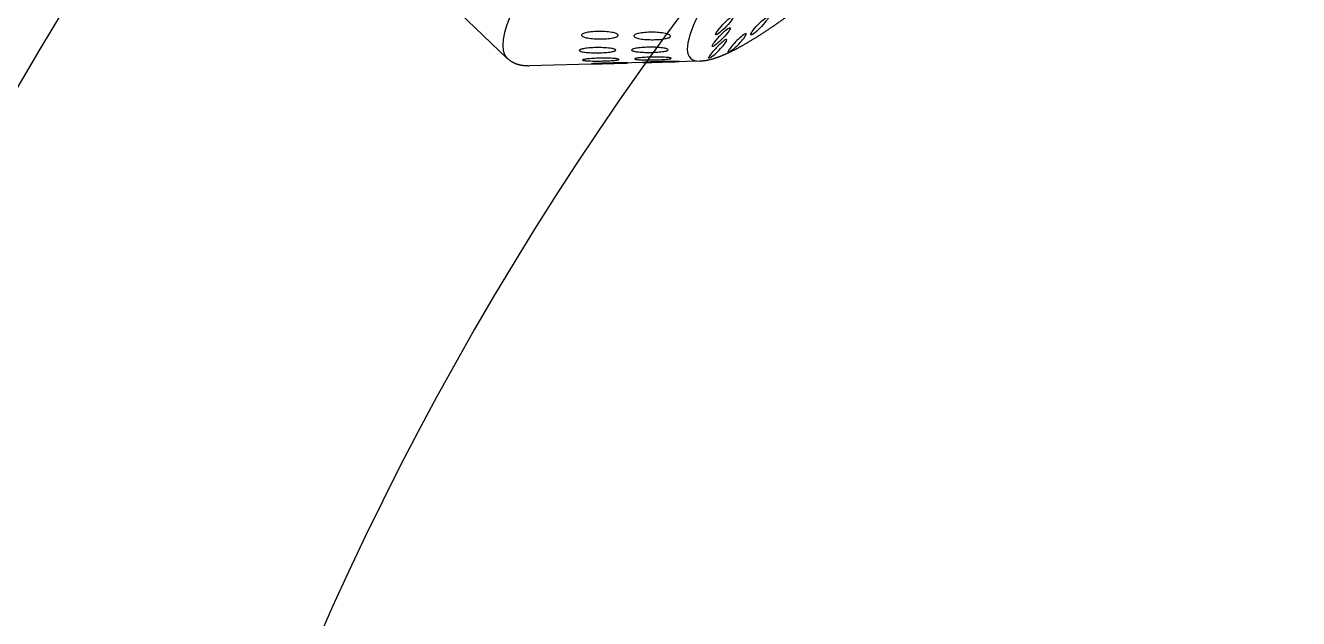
# Model space of a CAD drawing. Extents: x 528 to 612, y 788 to 934.
# Drawn here: x 557.952 to 562.433, y 853.172 to 855.259 of the extents above; entities that cross this region are included whole.
import ezdxf

# ---------------------------------------------------------------- set-up
doc = ezdxf.new("R2010")
doc.units = 0
doc.header["$MEASUREMENT"] = 0
doc.layers.add('1', color=4, linetype='Continuous')

# ---------------------------------------------------------------- blocks, each defined once
blk = doc.blocks.new('2010 FLAIR')
at = {"layer": '1'}
for p, q in [((31.0464, 49.8926), (31.4131, 49.5397)), ((31.9268, 49.5249), (31.8135, 49.5218)), ((32.092, 49.5294), (32.0007, 49.5269)), ((31.7535, 49.5201), (31.4909, 49.5129))]:
    blk.add_line(p, q, dxfattribs=at)
at = {"layer": '1', "color": 3}
blk.add_arc((41.3989, 42.6685), 13.5225, 91.17859, 178.12207, dxfattribs=at)
at = {"layer": '1', "color": 2}
blk.add_arc((41.1208, 42.9501), 11.3218, 90, 180, dxfattribs=at)
at = {"layer": '1'}
for centre, major_axis, start_param, end_param in [((32.7131, 50.8909), (-1.3, -1.3511), 3.141593, 6.283185), ((33.0488, 50.5679), (-0.9895, -1.0284), 2.994561, 6.430217)]:
    blk.add_ellipse(centre, major_axis=major_axis, ratio=0.145722, start_param=start_param, end_param=end_param, dxfattribs=at)
at = {"layer": '1', "color": 3}
for centre, start_param, end_param in [((32.1794, 49.6546), 0.253665, 6.53685), ((32.3031, 49.6543), 0.253665, 6.53685), ((32.1675, 49.6135), 0.253665, 6.53685), ((32.2234, 49.5928), 4.112585, 9.142933), ((32.1556, 49.5723), 3.930767, 8.961115)]:
    blk.add_ellipse(centre, major_axis=(0.0315, 0.0328), ratio=0.145722, start_param=start_param, end_param=end_param, dxfattribs=at)
at = {"layer": '1'}
for points in [[(32.092, 49.5294), (32.116, 49.532), (32.1403, 49.538), (32.1656, 49.5468), (32.1924, 49.5582), (32.2209, 49.5723), (32.2513, 49.589), (32.2835, 49.6083), (32.3177, 49.6301), (32.3537, 49.6544), (32.3915, 49.6811), (32.4311, 49.7102), (32.4724, 49.7416), (32.5151, 49.7753), (32.5594, 49.8111), (32.605, 49.8489), (32.6518, 49.8887), (32.6997, 49.9303), (32.7486, 49.9737), (32.7983, 50.0186), (32.8487, 50.0651)], [(31.4131, 49.5397), (31.4271, 49.5287), (31.4426, 49.5208), (31.4586, 49.5158), (31.4748, 49.5134), (31.4909, 49.5129)]]:
    blk.add_open_spline(points, degree=1, dxfattribs=at)
at = {"layer": '1', "color": 3}
for points, knots in [([(31.7378, 49.6073), (31.7301, 49.6074), (31.7217, 49.6077), (31.7059, 49.6091), (31.6985, 49.6102), (31.6876, 49.6126), (31.683, 49.614), (31.6784, 49.6165), (31.6773, 49.6174), (31.676, 49.6192), (31.6758, 49.6201), (31.6763, 49.622), (31.677, 49.6229), (31.6794, 49.6247), (31.6811, 49.6256), (31.687, 49.628), (31.6924, 49.6294), (31.7047, 49.6317), (31.7127, 49.6326), (31.7292, 49.6336), (31.7377, 49.6338), (31.7535, 49.6334), (31.7622, 49.6329), (31.7783, 49.631), (31.7858, 49.6297), (31.7956, 49.6269), (31.7992, 49.6255), (31.804, 49.6223), (31.8051, 49.6206), (31.8041, 49.6174), (31.8021, 49.6158), (31.7957, 49.613), (31.7912, 49.6119), (31.78, 49.6096), (31.7719, 49.6086), (31.7549, 49.6074), (31.746, 49.6072), (31.7378, 49.6073)], [0, 0, 0, 0, 0.0233552, 0.0233552, 0.0467103, 0.0467103, 0.0658795, 0.0658795, 0.0754641, 0.0754641, 0.0850487, 0.0850487, 0.0946332, 0.0946332, 0.1042178, 0.1042178, 0.123387, 0.123387, 0.1467421, 0.1467421, 0.1700973, 0.1700973, 0.1945396, 0.1945396, 0.2189818, 0.2189818, 0.2355966, 0.2355966, 0.2522113, 0.2522113, 0.2688261, 0.2688261, 0.2854408, 0.2854408, 0.3098831, 0.3098831, 0.3343253, 0.3343253, 0.3343253, 0.3343253]), ([(31.9216, 49.6045), (31.9139, 49.6045), (31.9055, 49.6049), (31.8897, 49.6063), (31.8823, 49.6073), (31.8713, 49.6097), (31.8667, 49.6112), (31.8621, 49.6136), (31.861, 49.6145), (31.8597, 49.6163), (31.8594, 49.6173), (31.86, 49.6191), (31.8607, 49.62), (31.8631, 49.6218), (31.8648, 49.6227), (31.8707, 49.6252), (31.8762, 49.6265), (31.8885, 49.6288), (31.8965, 49.6297), (31.913, 49.6308), (31.9215, 49.631), (31.9373, 49.6306), (31.946, 49.6301), (31.9621, 49.6282), (31.9695, 49.6268), (31.9793, 49.624), (31.983, 49.6226), (31.9877, 49.6195), (31.9888, 49.6178), (31.9878, 49.6146), (31.9858, 49.613), (31.9794, 49.6102), (31.975, 49.609), (31.9637, 49.6068), (31.9556, 49.6058), (31.9386, 49.6046), (31.9298, 49.6044), (31.9216, 49.6045)], [0, 0, 0, 0, 0.023389, 0.023389, 0.0467779, 0.0467779, 0.0659746, 0.0659746, 0.0755729, 0.0755729, 0.0851712, 0.0851712, 0.0947696, 0.0947696, 0.1043679, 0.1043679, 0.1235645, 0.1235645, 0.1469535, 0.1469535, 0.1703425, 0.1703425, 0.1947513, 0.1947513, 0.2191601, 0.2191601, 0.2357472, 0.2357472, 0.2523342, 0.2523342, 0.2689213, 0.2689213, 0.2855084, 0.2855084, 0.3099172, 0.3099172, 0.334326, 0.334326, 0.334326, 0.334326]), ([(31.7338, 49.5585), (31.726, 49.5584), (31.7176, 49.5585), (31.7013, 49.5591), (31.6936, 49.5597), (31.6819, 49.5611), (31.6768, 49.562), (31.6715, 49.5636), (31.6701, 49.5642), (31.6681, 49.5654), (31.6676, 49.566), (31.6676, 49.5673), (31.668, 49.568), (31.6699, 49.5692), (31.6712, 49.5699), (31.6764, 49.5717), (31.6814, 49.5727), (31.693, 49.5745), (31.7007, 49.5753), (31.7168, 49.5764), (31.7253, 49.5766), (31.7412, 49.5767), (31.7501, 49.5765), (31.7667, 49.5754), (31.7746, 49.5746), (31.7852, 49.5728), (31.7893, 49.5719), (31.795, 49.5698), (31.7966, 49.5687), (31.7967, 49.5665), (31.7952, 49.5653), (31.7896, 49.5633), (31.7856, 49.5625), (31.7751, 49.5607), (31.7673, 49.56), (31.7508, 49.5589), (31.742, 49.5586), (31.7338, 49.5585)], [0, 0, 0, 0, 0.0233552, 0.0233552, 0.0467103, 0.0467103, 0.0658795, 0.0658795, 0.0754641, 0.0754641, 0.0850487, 0.0850487, 0.0946332, 0.0946332, 0.1042178, 0.1042178, 0.123387, 0.123387, 0.1467421, 0.1467421, 0.1700973, 0.1700973, 0.1945396, 0.1945396, 0.2189818, 0.2189818, 0.2355966, 0.2355966, 0.2522113, 0.2522113, 0.2688261, 0.2688261, 0.2854408, 0.2854408, 0.3098831, 0.3098831, 0.3343253, 0.3343253, 0.3343253, 0.3343253]), ([(31.9183, 49.5598), (31.9105, 49.5597), (31.902, 49.5598), (31.8857, 49.5605), (31.878, 49.561), (31.8662, 49.5624), (31.8612, 49.5633), (31.8558, 49.5649), (31.8544, 49.5655), (31.8525, 49.5667), (31.852, 49.5673), (31.8519, 49.5686), (31.8524, 49.5693), (31.8542, 49.5705), (31.8556, 49.5712), (31.8608, 49.573), (31.8658, 49.574), (31.8774, 49.5759), (31.8851, 49.5767), (31.9013, 49.5777), (31.9097, 49.578), (31.9257, 49.578), (31.9345, 49.5778), (31.9511, 49.5767), (31.9589, 49.5759), (31.9696, 49.5741), (31.9736, 49.5732), (31.9793, 49.5711), (31.9809, 49.57), (31.981, 49.5678), (31.9795, 49.5666), (31.974, 49.5646), (31.97, 49.5638), (31.9595, 49.5621), (31.9517, 49.5613), (31.9352, 49.5602), (31.9264, 49.5599), (31.9183, 49.5598)], [0, 0, 0, 0, 0.023389, 0.023389, 0.0467779, 0.0467779, 0.0659746, 0.0659746, 0.0755729, 0.0755729, 0.0851712, 0.0851712, 0.0947696, 0.0947696, 0.1043679, 0.1043679, 0.1235645, 0.1235645, 0.1469535, 0.1469535, 0.1703425, 0.1703425, 0.1947513, 0.1947513, 0.2191601, 0.2191601, 0.2357472, 0.2357472, 0.2523342, 0.2523342, 0.2689213, 0.2689213, 0.2855084, 0.2855084, 0.3099172, 0.3099172, 0.334326, 0.334326, 0.334326, 0.334326]), ([(32.2095, 49.5705), (32.2069, 49.5683), (32.2044, 49.5664), (32.1994, 49.5632), (32.197, 49.5619), (32.1935, 49.5602), (32.1924, 49.5599), (32.1913, 49.5603), (32.1913, 49.561), (32.1918, 49.5625)], [-0.10334717, -0.10334717, -0.10334717, -0.10334717, -0.09099542, -0.09099542, -0.07615637, -0.07615637, -0.06155718, -0.06155718, -0.04630625, -0.04630625, -0.04630625, -0.04630625]), ([(31.7496, 49.5295), (31.7418, 49.5294), (31.7333, 49.5293), (31.7168, 49.5293), (31.7088, 49.5294), (31.6964, 49.5299), (31.6909, 49.5303), (31.6848, 49.531), (31.6831, 49.5313), (31.6806, 49.5319), (31.6798, 49.5322), (31.6792, 49.5329), (31.6794, 49.5333), (31.6806, 49.534), (31.6817, 49.5344), (31.6861, 49.5355), (31.6906, 49.5361), (31.7014, 49.5374), (31.7087, 49.5379), (31.7244, 49.5388), (31.7328, 49.5391), (31.7486, 49.5394), (31.7575, 49.5394), (31.7746, 49.5391), (31.7828, 49.5388), (31.7942, 49.538), (31.7986, 49.5375), (31.8053, 49.5365), (31.8074, 49.5359), (31.8085, 49.5347), (31.8075, 49.5341), (31.8029, 49.533), (31.7993, 49.5324), (31.7897, 49.5314), (31.7823, 49.5309), (31.7663, 49.53), (31.7577, 49.5297), (31.7496, 49.5295)], [0, 0, 0, 0, 0.0233552, 0.0233552, 0.0467103, 0.0467103, 0.0658795, 0.0658795, 0.0754641, 0.0754641, 0.0850487, 0.0850487, 0.0946332, 0.0946332, 0.1042178, 0.1042178, 0.123387, 0.123387, 0.1467421, 0.1467421, 0.1700973, 0.1700973, 0.1945396, 0.1945396, 0.2189818, 0.2189818, 0.2355966, 0.2355966, 0.2522113, 0.2522113, 0.2688261, 0.2688261, 0.2854408, 0.2854408, 0.3098831, 0.3098831, 0.3343253, 0.3343253, 0.3343253, 0.3343253]), ([(31.9331, 49.5335), (31.9254, 49.5333), (31.9168, 49.5332), (31.9003, 49.5332), (31.8923, 49.5334), (31.8798, 49.5339), (31.8743, 49.5342), (31.8682, 49.5349), (31.8665, 49.5352), (31.8641, 49.5358), (31.8633, 49.5361), (31.8626, 49.5368), (31.8628, 49.5372), (31.864, 49.5379), (31.8651, 49.5383), (31.8695, 49.5394), (31.8741, 49.5401), (31.8849, 49.5413), (31.8922, 49.5419), (31.9079, 49.5428), (31.9163, 49.5431), (31.9322, 49.5434), (31.9411, 49.5434), (31.9581, 49.5431), (31.9663, 49.5427), (31.9776, 49.5419), (31.9821, 49.5415), (31.9887, 49.5404), (31.9908, 49.5398), (31.9919, 49.5386), (31.9909, 49.538), (31.9863, 49.5369), (31.9828, 49.5364), (31.9731, 49.5353), (31.9658, 49.5348), (31.9498, 49.534), (31.9412, 49.5337), (31.9331, 49.5335)], [0, 0, 0, 0, 0.023389, 0.023389, 0.0467779, 0.0467779, 0.0659746, 0.0659746, 0.0755729, 0.0755729, 0.0851712, 0.0851712, 0.0947696, 0.0947696, 0.1043679, 0.1043679, 0.1235645, 0.1235645, 0.1469535, 0.1469535, 0.1703425, 0.1703425, 0.1947513, 0.1947513, 0.2191601, 0.2191601, 0.2357472, 0.2357472, 0.2523342, 0.2523342, 0.2689213, 0.2689213, 0.2855084, 0.2855084, 0.3099172, 0.3099172, 0.334326, 0.334326, 0.334326, 0.334326]), ([(31.9659, 49.526), (31.9583, 49.5258), (31.9498, 49.5255), (31.9331, 49.5251), (31.9248, 49.5248), (31.9118, 49.5245), (31.906, 49.5244), (31.8992, 49.5242), (31.8973, 49.5242), (31.8942, 49.5242), (31.8932, 49.5242), (31.8919, 49.5243), (31.8918, 49.5244), (31.8925, 49.5245), (31.8933, 49.5246), (31.8968, 49.5249), (31.9009, 49.5252), (31.9108, 49.5257), (31.9177, 49.526), (31.9328, 49.5266), (31.941, 49.5269), (31.9567, 49.5273), (31.9656, 49.5275), (31.9829, 49.5278), (31.9913, 49.5278), (32.0033, 49.5279), (32.0081, 49.5279), (32.0156, 49.5278), (32.0182, 49.5278), (32.0203, 49.5277), (32.0198, 49.5276), (32.0162, 49.5274), (32.0131, 49.5273), (32.0044, 49.527), (31.9975, 49.5268), (31.9822, 49.5264), (31.9738, 49.5262), (31.9659, 49.526)], [0, 0, 0, 0, 0.023389, 0.023389, 0.0467779, 0.0467779, 0.0659746, 0.0659746, 0.0755729, 0.0755729, 0.0851712, 0.0851712, 0.0947696, 0.0947696, 0.1043679, 0.1043679, 0.1235645, 0.1235645, 0.1469535, 0.1469535, 0.1703425, 0.1703425, 0.1947513, 0.1947513, 0.2191601, 0.2191601, 0.2357472, 0.2357472, 0.2523342, 0.2523342, 0.2689213, 0.2689213, 0.2855084, 0.2855084, 0.3099172, 0.3099172, 0.334326, 0.334326, 0.334326, 0.334326]), ([(32.1368, 49.546), (32.1345, 49.5442), (32.1323, 49.5428), (32.1281, 49.5406), (32.1262, 49.5399), (32.1239, 49.5396), (32.1233, 49.5399), (32.1235, 49.5416), (32.1242, 49.543), (32.1253, 49.5451)], [-0.10334717, -0.10334717, -0.10334717, -0.10334717, -0.09099542, -0.09099542, -0.07615637, -0.07615637, -0.06155718, -0.06155718, -0.04630625, -0.04630625, -0.04630625, -0.04630625]), ([(31.7848, 49.521), (31.7772, 49.5208), (31.7687, 49.5206), (31.752, 49.5201), (31.7438, 49.5199), (31.7309, 49.5195), (31.725, 49.5194), (31.7182, 49.5193), (31.7163, 49.5193), (31.7133, 49.5193), (31.7122, 49.5193), (31.711, 49.5194), (31.7108, 49.5194), (31.7115, 49.5196), (31.7123, 49.5197), (31.7159, 49.52), (31.7199, 49.5202), (31.7298, 49.5208), (31.7367, 49.5211), (31.7518, 49.5216), (31.7599, 49.5219), (31.7756, 49.5223), (31.7845, 49.5225), (31.8019, 49.5228), (31.8103, 49.5229), (31.8223, 49.523), (31.8272, 49.523), (31.8346, 49.5229), (31.8372, 49.5229), (31.8393, 49.5227), (31.8389, 49.5226), (31.8353, 49.5224), (31.8321, 49.5223), (31.8234, 49.5221), (31.8165, 49.5219), (31.8012, 49.5214), (31.7928, 49.5212), (31.7848, 49.521)], [0, 0, 0, 0, 0.0233552, 0.0233552, 0.0467103, 0.0467103, 0.0658795, 0.0658795, 0.0754641, 0.0754641, 0.0850487, 0.0850487, 0.0946332, 0.0946332, 0.1042178, 0.1042178, 0.123387, 0.123387, 0.1467421, 0.1467421, 0.1700973, 0.1700973, 0.1945396, 0.1945396, 0.2189818, 0.2189818, 0.2355966, 0.2355966, 0.2522113, 0.2522113, 0.2688261, 0.2688261, 0.2854408, 0.2854408, 0.3098831, 0.3098831, 0.3343253, 0.3343253, 0.3343253, 0.3343253])]:
    blk.add_open_spline(points, degree=3, knots=knots, dxfattribs=at)

msp = doc.modelspace()

# ---------------------------------------------------------------- block references
at = {"layer": '1'}
msp.add_blockref('2010 FLAIR', (528.2336, 805.6045), dxfattribs=at)

doc.saveas('drawing.dxf')
